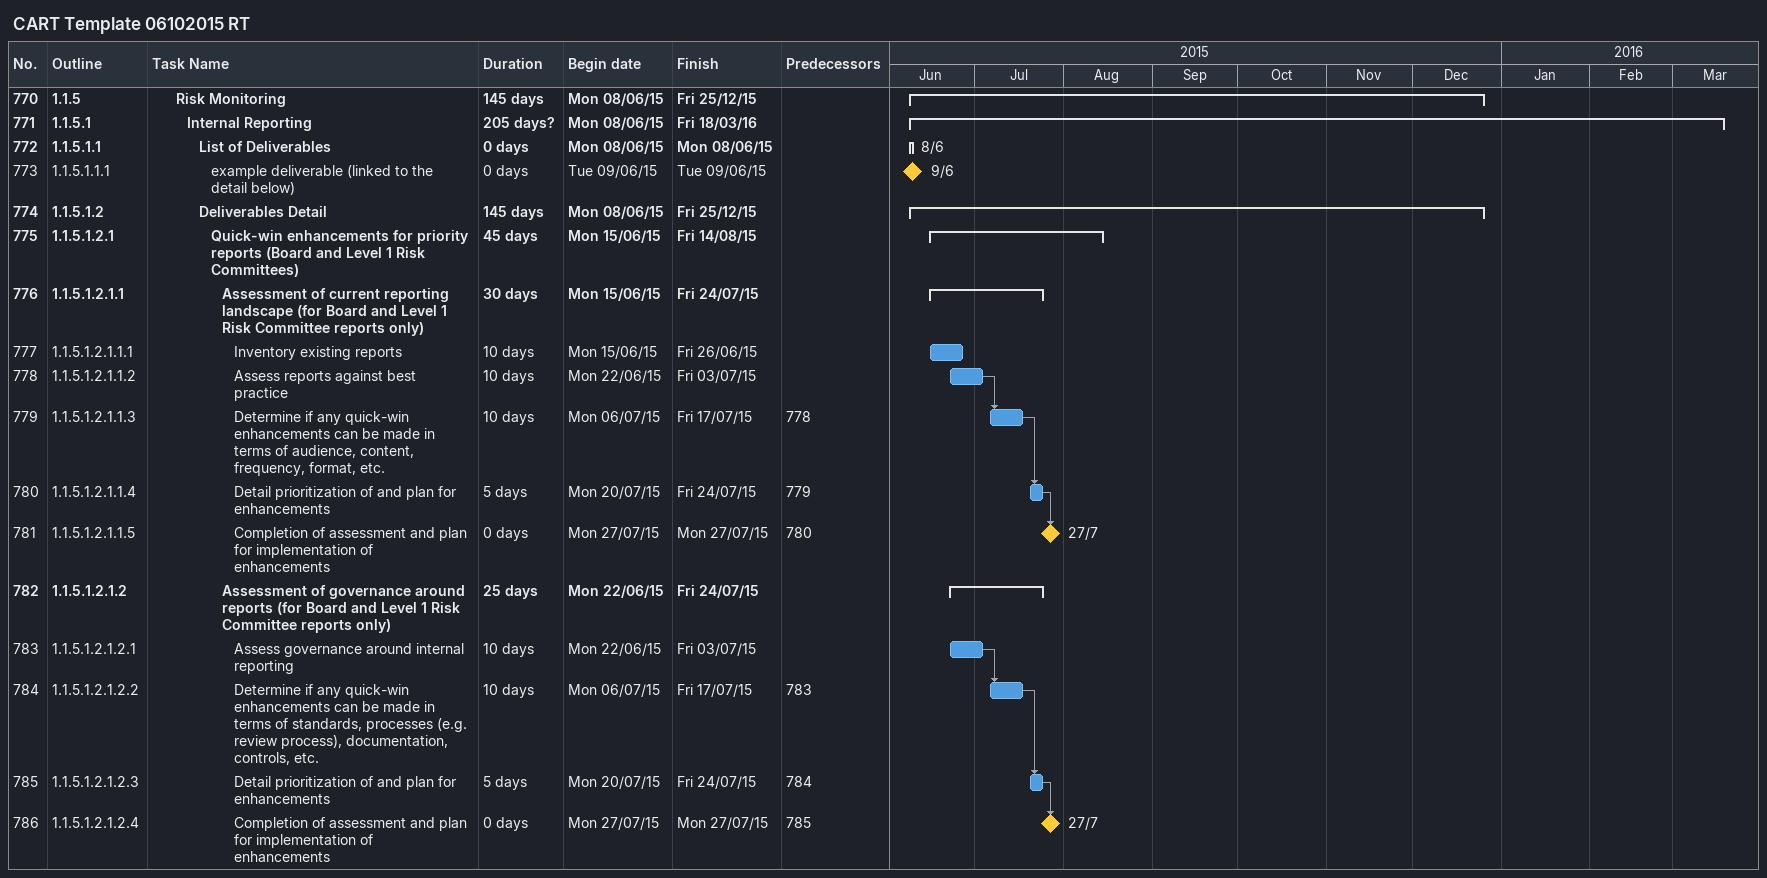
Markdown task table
CART Template 06102015 RT

| ID | WBS | Task | Duration | Start | Finish | Predecessors |
|---|---|---|---|---|---|---|
| 770 | 1.1.5 | **Risk Monitoring** | 145d | 2015-06-08 | 2015-12-25 |  |
| 771 | 1.1.5.1 | **Internal Reporting** | 205d? | 2015-06-08 | 2016-03-18 |  |
| 772 | 1.1.5.1.1 | **List of Deliverables** | 0d | 2015-06-08 | 2015-06-08 |  |
| 773 | 1.1.5.1.1.1 | example deliverable (linked to the detail below) | 0d | 2015-06-09 | 2015-06-09 |  |
| 774 | 1.1.5.1.2 | **Deliverables Detail** | 145d | 2015-06-08 | 2015-12-25 |  |
| 775 | 1.1.5.1.2.1 | **Quick-win enhancements for priority reports (Board and Level 1 Risk Committees)** | 45d | 2015-06-15 | 2015-08-14 |  |
| 776 | 1.1.5.1.2.1.1 | **Assessment of current reporting landscape (for Board and Level 1 Risk Committee reports only)** | 30d | 2015-06-15 | 2015-07-24 |  |
| 777 | 1.1.5.1.2.1.1.1 | Inventory existing reports | 10d | 2015-06-15 | 2015-06-26 |  |
| 778 | 1.1.5.1.2.1.1.2 | Assess reports against best practice | 10d | 2015-06-22 | 2015-07-03 |  |
| 779 | 1.1.5.1.2.1.1.3 | Determine if any quick-win enhancements can be made in terms of audience, content, frequency, format, etc. | 10d | 2015-07-06 | 2015-07-17 | 778 |
| 780 | 1.1.5.1.2.1.1.4 | Detail prioritization of and plan for enhancements | 5d | 2015-07-20 | 2015-07-24 | 779 |
| 781 | 1.1.5.1.2.1.1.5 | Completion of assessment and plan for implementation of enhancements | 0d | 2015-07-27 | 2015-07-27 | 780 |
| 782 | 1.1.5.1.2.1.2 | **Assessment of governance around reports (for Board and Level 1 Risk Committee reports only)** | 25d | 2015-06-22 | 2015-07-24 |  |
| 783 | 1.1.5.1.2.1.2.1 | Assess governance around internal reporting | 10d | 2015-06-22 | 2015-07-03 |  |
| 784 | 1.1.5.1.2.1.2.2 | Determine if any quick-win enhancements can be made in terms of standards, processes (e.g. review process), documentation, controls, etc. | 10d | 2015-07-06 | 2015-07-17 | 783 |
| 785 | 1.1.5.1.2.1.2.3 | Detail prioritization of and plan for enhancements | 5d | 2015-07-20 | 2015-07-24 | 784 |
| 786 | 1.1.5.1.2.1.2.4 | Completion of assessment and plan for implementation of enhancements | 0d | 2015-07-27 | 2015-07-27 | 785 |
